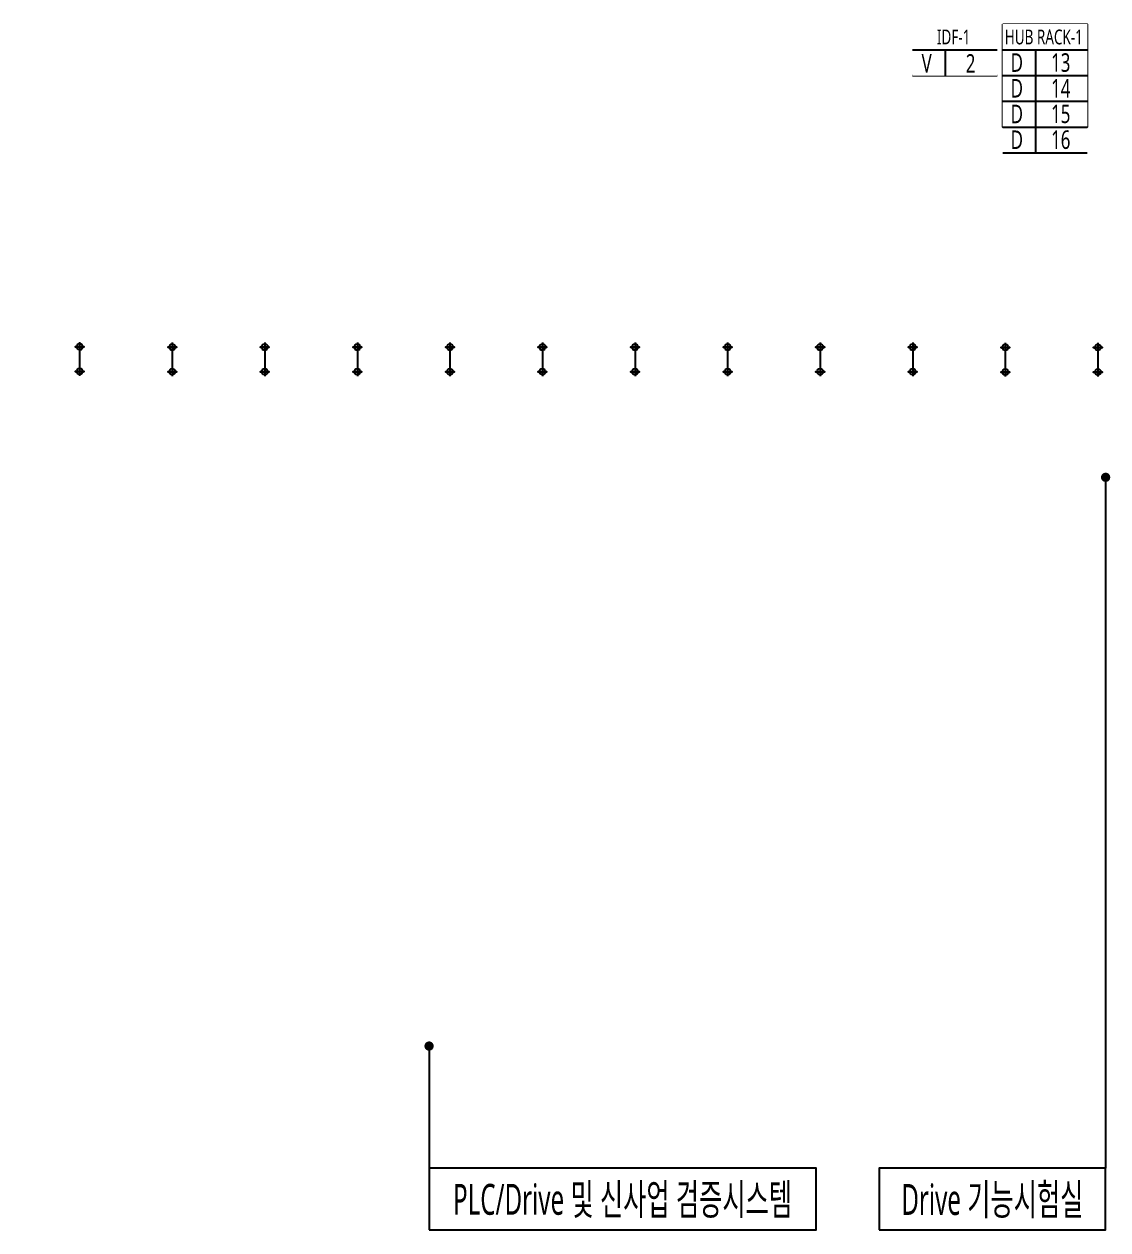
# Model space of a CAD drawing. Header units: millimetres. Extents: x -168200 to 336400, y -118800 to 0.
# Drawn here: x 73600 to 91163, y -78427 to -58894 of the extents above; entities that cross this region are included whole.
import ezdxf
from ezdxf.enums import TextEntityAlignment as Align

# ---------------------------------------------------------------- set-up
doc = ezdxf.new("R2010")
doc.units = ezdxf.units.MM
doc.header["$LTSCALE"] = 2000
doc.linetypes.add('E6', pattern=[10, 6, -1, 0.5, -1, 0.5, -1])
for name, color, linetype in [('3-통신선번장', 40, 'E6'), ('3-통신선번장(D)', 240, 'Continuous'), ('elec-box', 6, 'Continuous'), ('TRAY', 3, 'Continuous'), ('TRAY1', 3, 'Continuous')]:
    doc.layers.add(name, color=color, linetype=linetype)
doc.styles.add('$0$스타일1', font='malgun.ttf')
doc.styles.add('ELEC', font='malgun.ttf')
doc.styles.add('GHS', font='malgun.ttf')
doc.dimstyles.new('DIM-QD 1', dxfattribs={"dimtxt": 3, "dimasz": 1.5, "dimexe": 1, "dimexo": 0, "dimgap": 1, "dimtad": 1, "dimdec": 3, "dimdsep": 46, "dimlunit": 6, "dimtxsty": '$0$스타일1', "dimblk1": 'ARCHTICK', "dimblk2": 'ARCHTICK', "dimsah": 1, "dimcen": 0, "dimclrd": 256, "dimclre": 256, "dimclrt": 3, "dimazin": 2, "dimtfac": 1, "dimtdec": 3, "dimtix": 1, "dimtmove": 2, "dimatfit": 3, "dimldrblk": 'ARCHTICK', "dimfxl": 1, "dimtolj": 1, "dimtzin": 0, "dimarcsym": 0})

# ---------------------------------------------------------------- blocks, each defined once
blk = doc.blocks.new('_ARCHTICK')
at = {"color": 0, "linetype": 'ByBlock', "const_width": 0.15}
blk.add_lwpolyline([(-0.5, -0.5), (0.5, 0.5)], dxfattribs=at)
blk = doc.blocks.new('A$C8fc500bb')
at = {"linetype": 'Continuous'}
blk.add_wipeout([(-2282, 695), (-2282, -695), (0, -695), (0, 695)], dxfattribs=at).dxf.layer = '3-통신선번장'
at = {"layer": '3-통신선번장', "linetype": 'Continuous'}
for points in [[(-2282, 0), (0, 0)], [(-1399, 0), (-1399, -695)]]:
    blk.add_lwpolyline(points, dxfattribs=at)
at = {"layer": '3-통신선번장', "linetype": 'Continuous', "style": 'ELEC', "width": 0.7}
blk.add_text('IDF-1', height=400, dxfattribs=at).set_placement((-1171, 348), align=Align.MIDDLE)
blk = doc.blocks.new('A$Ccb8ce206')
at = {"layer": '3-통신선번장', "linetype": 'Continuous'}
blk.add_lwpolyline([(-2282, 695), (0, 695), (0, -2084), (-2282, -2084)], close=True, dxfattribs=at)
at = {"linetype": 'Continuous'}
blk.add_wipeout([(-2282, 695), (-2282, -2779), (0, -2779), (0, 695)], dxfattribs=at).dxf.layer = '3-통신선번장'
at = {"layer": '3-통신선번장', "linetype": 'Continuous'}
for points in [[(-2282, 0), (0, 0)], [(-1399, 0), (-1399, -2779)], [(-2282, -695), (0, -695)], [(-2282, -1389), (0, -1389)], [(-2282, -2084), (0, -2084)], [(-2282, -2084), (0, -2084)], [(-2282, -2779), (0, -2779)], [(-2282, -2779), (0, -2779)]]:
    blk.add_lwpolyline(points, dxfattribs=at)
at = {"layer": '3-통신선번장', "linetype": 'Continuous', "style": 'ELEC', "width": 0.7}
blk.add_text('HUB RACK-1', height=400, dxfattribs=at).set_placement((-1171, 348), align=Align.MIDDLE)

msp = doc.modelspace()

# ---------------------------------------------------------------- linework, layer by layer
at = {"layer": '3-통신선번장', "linetype": 'Continuous'}
msp.add_lwpolyline([(87996.8, -59727.7), (89366, -59727.7)], dxfattribs=at)

# ---------------------------------------------------------------- leaders
at = {"layer": 'elec-box'}
for points in [[(91126, -66236.1), (91126, -77394.6), (91126, -77427.1)], [(80162.9, -75449.2), (80162.9, -77394.6), (80162.9, -77427.1)]]:
    msp.add_leader(points, dimstyle='DIM-QD 1', override={"dimscale": 100, "dimasz": 1.5, "dimtad": 0, "dimclrd": 6, "dimldrblk": 'DOT'}, dxfattribs=at)

# ---------------------------------------------------------------- wipeouts: each hides what was drawn before it
for points in [[(73600.2, -61171.3), (73600.2, -61471.3), (73692.9, -61486), (73776.6, -61528.6), (73842.9, -61594.9), (73885.5, -61678.6), (73900.2, -61771.3), (74200.2, -61771.3), (74170.8, -61585.9), (74085.6, -61418.6), (73952.9, -61285.9), (73785.6, -61200.6)], [(74500.2, -64475.1), (99025, -64475.1), (99025, -64175.1), (74500.2, -64175.1)]]:
    msp.add_wipeout(points).dxf.layer = 'TRAY'

# ---------------------------------------------------------------- next in the draw order: linework, layer by layer
at = {"layer": 'TRAY1', "color": 6}
for points in [[(76000.2, -64051.6), (76000.2, -64075.1), (76018.2, -64078.5), (76035.2, -64089.4), (76047.2, -64107.9), (76050.2, -64125.1), (76073.4, -64125.1), (76050.2, -64125.1), (76046.5, -64144), (76034.7, -64161.4), (76018, -64171.9), (76000.2, -64175.1), (75979.9, -64170.8), (75965, -64160.6), (75954.6, -64145.7), (75950.2, -64125.1), (75927, -64125.1), (75950.2, -64125.1), (75954.4, -64105.2), (75965.4, -64089.3), (75982.2, -64078.5), (76000.2, -64075.1), (76000.2, -64125.1), (76050.2, -64125.1), (75950.2, -64125.1), (76000.2, -64125.1), (76000.2, -64125.1), (76000.2, -64525.1), (75950.2, -64525.1), (76050.2, -64525.1), (76000.2, -64525.1), (76000.2, -64575.1), (75982.2, -64571.8), (75965.4, -64561), (75954.4, -64545.1), (75950.2, -64525.1), (75927, -64525.1), (75950.2, -64525.1), (75954.6, -64504.6), (75965, -64489.6), (75979.9, -64479.4), (76000.2, -64475.1), (76018, -64478.4), (76034.7, -64488.9), (76046.5, -64506.3), (76050.2, -64525.1), (76073.4, -64525.1), (76050.2, -64525.1), (76047.2, -64542.4), (76035.2, -64560.9), (76018.2, -64571.8), (76000.2, -64575.1), (76000.2, -64598.7)], [(77500.2, -64051.6), (77500.2, -64075.1), (77518.2, -64078.5), (77535.2, -64089.4), (77547.2, -64107.9), (77550.2, -64125.1), (77573.4, -64125.1), (77550.2, -64125.1), (77546.5, -64144), (77534.7, -64161.4), (77518, -64171.9), (77500.2, -64175.1), (77479.9, -64170.8), (77465, -64160.6), (77454.6, -64145.7), (77450.2, -64125.1), (77427, -64125.1), (77450.2, -64125.1), (77454.4, -64105.2), (77465.4, -64089.3), (77482.2, -64078.5), (77500.2, -64075.1), (77500.2, -64125.1), (77550.2, -64125.1), (77450.2, -64125.1), (77500.2, -64125.1), (77500.2, -64125.1), (77500.2, -64525.1), (77450.2, -64525.1), (77550.2, -64525.1), (77500.2, -64525.1), (77500.2, -64575.1), (77482.2, -64571.8), (77465.4, -64561), (77454.4, -64545.1), (77450.2, -64525.1), (77427, -64525.1), (77450.2, -64525.1), (77454.6, -64504.6), (77465, -64489.6), (77479.9, -64479.4), (77500.2, -64475.1), (77518, -64478.4), (77534.7, -64488.9), (77546.5, -64506.3), (77550.2, -64525.1), (77573.4, -64525.1), (77550.2, -64525.1), (77547.2, -64542.4), (77535.2, -64560.9), (77518.2, -64571.8), (77500.2, -64575.1), (77500.2, -64598.7)], [(79000.2, -64051.6), (79000.2, -64075.1), (79018.2, -64078.5), (79035.2, -64089.4), (79047.2, -64107.9), (79050.2, -64125.1), (79073.4, -64125.1), (79050.2, -64125.1), (79046.5, -64144), (79034.7, -64161.4), (79018, -64171.9), (79000.2, -64175.1), (78979.9, -64170.8), (78965, -64160.6), (78954.6, -64145.7), (78950.2, -64125.1), (78927, -64125.1), (78950.2, -64125.1), (78954.4, -64105.2), (78965.4, -64089.3), (78982.2, -64078.5), (79000.2, -64075.1), (79000.2, -64125.1), (79050.2, -64125.1), (78950.2, -64125.1), (79000.2, -64125.1), (79000.2, -64125.1), (79000.2, -64525.1), (78950.2, -64525.1), (79050.2, -64525.1), (79000.2, -64525.1), (79000.2, -64575.1), (78982.2, -64571.8), (78965.4, -64561), (78954.4, -64545.1), (78950.2, -64525.1), (78927, -64525.1), (78950.2, -64525.1), (78954.6, -64504.6), (78965, -64489.6), (78979.9, -64479.4), (79000.2, -64475.1), (79018, -64478.4), (79034.7, -64488.9), (79046.5, -64506.3), (79050.2, -64525.1), (79073.4, -64525.1), (79050.2, -64525.1), (79047.2, -64542.4), (79035.2, -64560.9), (79018.2, -64571.8), (79000.2, -64575.1), (79000.2, -64598.7)], [(80500.2, -64051.6), (80500.2, -64075.1), (80518.2, -64078.5), (80535.2, -64089.4), (80547.2, -64107.9), (80550.2, -64125.1), (80573.4, -64125.1), (80550.2, -64125.1), (80546.5, -64144), (80534.7, -64161.4), (80518, -64171.9), (80500.2, -64175.1), (80479.9, -64170.8), (80465, -64160.6), (80454.6, -64145.7), (80450.2, -64125.1), (80427, -64125.1), (80450.2, -64125.1), (80454.4, -64105.2), (80465.4, -64089.3), (80482.2, -64078.5), (80500.2, -64075.1), (80500.2, -64125.1), (80550.2, -64125.1), (80450.2, -64125.1), (80500.2, -64125.1), (80500.2, -64125.1), (80500.2, -64525.1), (80450.2, -64525.1), (80550.2, -64525.1), (80500.2, -64525.1), (80500.2, -64575.1), (80482.2, -64571.8), (80465.4, -64561), (80454.4, -64545.1), (80450.2, -64525.1), (80427, -64525.1), (80450.2, -64525.1), (80454.6, -64504.6), (80465, -64489.6), (80479.9, -64479.4), (80500.2, -64475.1), (80518, -64478.4), (80534.7, -64488.9), (80546.5, -64506.3), (80550.2, -64525.1), (80573.4, -64525.1), (80550.2, -64525.1), (80547.2, -64542.4), (80535.2, -64560.9), (80518.2, -64571.8), (80500.2, -64575.1), (80500.2, -64598.7)], [(82000.2, -64051.6), (82000.2, -64075.1), (82018.2, -64078.5), (82035.2, -64089.4), (82047.2, -64107.9), (82050.2, -64125.1), (82073.4, -64125.1), (82050.2, -64125.1), (82046.5, -64144), (82034.7, -64161.4), (82018, -64171.9), (82000.2, -64175.1), (81979.9, -64170.8), (81965, -64160.6), (81954.6, -64145.7), (81950.2, -64125.1), (81927, -64125.1), (81950.2, -64125.1), (81954.4, -64105.2), (81965.4, -64089.3), (81982.2, -64078.5), (82000.2, -64075.1), (82000.2, -64125.1), (82050.2, -64125.1), (81950.2, -64125.1), (82000.2, -64125.1), (82000.2, -64125.1), (82000.2, -64525.1), (81950.2, -64525.1), (82050.2, -64525.1), (82000.2, -64525.1), (82000.2, -64575.1), (81982.2, -64571.8), (81965.4, -64561), (81954.4, -64545.1), (81950.2, -64525.1), (81927, -64525.1), (81950.2, -64525.1), (81954.6, -64504.6), (81965, -64489.6), (81979.9, -64479.4), (82000.2, -64475.1), (82018, -64478.4), (82034.7, -64488.9), (82046.5, -64506.3), (82050.2, -64525.1), (82073.4, -64525.1), (82050.2, -64525.1), (82047.2, -64542.4), (82035.2, -64560.9), (82018.2, -64571.8), (82000.2, -64575.1), (82000.2, -64598.7)], [(83500.2, -64051.6), (83500.2, -64075.1), (83518.2, -64078.5), (83535.2, -64089.4), (83547.2, -64107.9), (83550.2, -64125.1), (83573.4, -64125.1), (83550.2, -64125.1), (83546.5, -64144), (83534.7, -64161.4), (83518, -64171.9), (83500.2, -64175.1), (83479.9, -64170.8), (83465, -64160.6), (83454.6, -64145.7), (83450.2, -64125.1), (83427, -64125.1), (83450.2, -64125.1), (83454.4, -64105.2), (83465.4, -64089.3), (83482.2, -64078.5), (83500.2, -64075.1), (83500.2, -64125.1), (83550.2, -64125.1), (83450.2, -64125.1), (83500.2, -64125.1), (83500.2, -64125.1), (83500.2, -64525.1), (83450.2, -64525.1), (83550.2, -64525.1), (83500.2, -64525.1), (83500.2, -64575.1), (83482.2, -64571.8), (83465.4, -64561), (83454.4, -64545.1), (83450.2, -64525.1), (83427, -64525.1), (83450.2, -64525.1), (83454.6, -64504.6), (83465, -64489.6), (83479.9, -64479.4), (83500.2, -64475.1), (83518, -64478.4), (83534.7, -64488.9), (83546.5, -64506.3), (83550.2, -64525.1), (83573.4, -64525.1), (83550.2, -64525.1), (83547.2, -64542.4), (83535.2, -64560.9), (83518.2, -64571.8), (83500.2, -64575.1), (83500.2, -64598.7)], [(85000.2, -64051.6), (85000.2, -64075.1), (85018.2, -64078.5), (85035.2, -64089.4), (85047.2, -64107.9), (85050.2, -64125.1), (85073.4, -64125.1), (85050.2, -64125.1), (85046.5, -64144), (85034.7, -64161.4), (85018, -64171.9), (85000.2, -64175.1), (84979.9, -64170.8), (84965, -64160.6), (84954.6, -64145.7), (84950.2, -64125.1), (84927, -64125.1), (84950.2, -64125.1), (84954.4, -64105.2), (84965.4, -64089.3), (84982.2, -64078.5), (85000.2, -64075.1), (85000.2, -64125.1), (85050.2, -64125.1), (84950.2, -64125.1), (85000.2, -64125.1), (85000.2, -64125.1), (85000.2, -64525.1), (84950.2, -64525.1), (85050.2, -64525.1), (85000.2, -64525.1), (85000.2, -64575.1), (84982.2, -64571.8), (84965.4, -64561), (84954.4, -64545.1), (84950.2, -64525.1), (84927, -64525.1), (84950.2, -64525.1), (84954.6, -64504.6), (84965, -64489.6), (84979.9, -64479.4), (85000.2, -64475.1), (85018, -64478.4), (85034.7, -64488.9), (85046.5, -64506.3), (85050.2, -64525.1), (85073.4, -64525.1), (85050.2, -64525.1), (85047.2, -64542.4), (85035.2, -64560.9), (85018.2, -64571.8), (85000.2, -64575.1), (85000.2, -64598.7)], [(86500.2, -64051.6), (86500.2, -64075.1), (86518.2, -64078.5), (86535.2, -64089.4), (86547.2, -64107.9), (86550.2, -64125.1), (86573.4, -64125.1), (86550.2, -64125.1), (86546.5, -64144), (86534.7, -64161.4), (86518, -64171.9), (86500.2, -64175.1), (86479.9, -64170.8), (86465, -64160.6), (86454.6, -64145.7), (86450.2, -64125.1), (86427, -64125.1), (86450.2, -64125.1), (86454.4, -64105.2), (86465.4, -64089.3), (86482.2, -64078.5), (86500.2, -64075.1), (86500.2, -64125.1), (86550.2, -64125.1), (86450.2, -64125.1), (86500.2, -64125.1), (86500.2, -64125.1), (86500.2, -64525.1), (86450.2, -64525.1), (86550.2, -64525.1), (86500.2, -64525.1), (86500.2, -64575.1), (86482.2, -64571.8), (86465.4, -64561), (86454.4, -64545.1), (86450.2, -64525.1), (86427, -64525.1), (86450.2, -64525.1), (86454.6, -64504.6), (86465, -64489.6), (86479.9, -64479.4), (86500.2, -64475.1), (86518, -64478.4), (86534.7, -64488.9), (86546.5, -64506.3), (86550.2, -64525.1), (86573.4, -64525.1), (86550.2, -64525.1), (86547.2, -64542.4), (86535.2, -64560.9), (86518.2, -64571.8), (86500.2, -64575.1), (86500.2, -64598.7)], [(88000.2, -64051.6), (88000.2, -64075.1), (88018.2, -64078.5), (88035.2, -64089.4), (88047.2, -64107.9), (88050.2, -64125.1), (88073.4, -64125.1), (88050.2, -64125.1), (88046.5, -64144), (88034.7, -64161.4), (88018, -64171.9), (88000.2, -64175.1), (87979.9, -64170.8), (87965, -64160.6), (87954.6, -64145.7), (87950.2, -64125.1), (87927, -64125.1), (87950.2, -64125.1), (87954.4, -64105.2), (87965.4, -64089.3), (87982.2, -64078.5), (88000.2, -64075.1), (88000.2, -64125.1), (88050.2, -64125.1), (87950.2, -64125.1), (88000.2, -64125.1), (88000.2, -64125.1), (88000.2, -64525.1), (87950.2, -64525.1), (88050.2, -64525.1), (88000.2, -64525.1), (88000.2, -64575.1), (87982.2, -64571.8), (87965.4, -64561), (87954.4, -64545.1), (87950.2, -64525.1), (87927, -64525.1), (87950.2, -64525.1), (87954.6, -64504.6), (87965, -64489.6), (87979.9, -64479.4), (88000.2, -64475.1), (88018, -64478.4), (88034.7, -64488.9), (88046.5, -64506.3), (88050.2, -64525.1), (88073.4, -64525.1), (88050.2, -64525.1), (88047.2, -64542.4), (88035.2, -64560.9), (88018.2, -64571.8), (88000.2, -64575.1), (88000.2, -64598.7)], [(89500.2, -64056.9), (89500.2, -64080.4), (89518.2, -64083.7), (89535.2, -64094.7), (89547.2, -64113.2), (89550.2, -64130.4), (89573.4, -64130.4), (89550.2, -64130.4), (89546.5, -64149.3), (89534.7, -64166.6), (89518, -64177.1), (89500.2, -64180.4), (89479.9, -64176.1), (89465, -64165.9), (89454.6, -64151), (89450.2, -64130.4), (89427, -64130.4), (89450.2, -64130.4), (89454.4, -64110.5), (89465.4, -64094.6), (89482.2, -64083.8), (89500.2, -64080.4), (89500.2, -64130.4), (89550.2, -64130.4), (89450.2, -64130.4), (89500.2, -64130.4), (89500.2, -64130.4), (89500.2, -64530.4), (89450.2, -64530.4), (89550.2, -64530.4), (89500.2, -64530.4), (89500.2, -64580.4), (89482.2, -64577.1), (89465.4, -64566.3), (89454.4, -64550.4), (89450.2, -64530.4), (89427, -64530.4), (89450.2, -64530.4), (89454.6, -64509.9), (89465, -64494.9), (89479.9, -64484.7), (89500.2, -64480.4), (89518, -64483.7), (89534.7, -64494.2), (89546.5, -64511.6), (89550.2, -64530.4), (89573.4, -64530.4), (89550.2, -64530.4), (89547.2, -64547.6), (89535.2, -64566.2), (89518.2, -64577.1), (89500.2, -64580.4), (89500.2, -64603.9)], [(91000.2, -64056.9), (91000.2, -64080.4), (91018.2, -64083.7), (91035.2, -64094.7), (91047.2, -64113.2), (91050.2, -64130.4), (91073.4, -64130.4), (91050.2, -64130.4), (91046.5, -64149.3), (91034.7, -64166.6), (91018, -64177.1), (91000.2, -64180.4), (90979.9, -64176.1), (90965, -64165.9), (90954.6, -64151), (90950.2, -64130.4), (90927, -64130.4), (90950.2, -64130.4), (90954.4, -64110.5), (90965.4, -64094.6), (90982.2, -64083.8), (91000.2, -64080.4), (91000.2, -64130.4), (91050.2, -64130.4), (90950.2, -64130.4), (91000.2, -64130.4), (91000.2, -64130.4), (91000.2, -64530.4), (90950.2, -64530.4), (91050.2, -64530.4), (91000.2, -64530.4), (91000.2, -64580.4), (90982.2, -64577.1), (90965.4, -64566.3), (90954.4, -64550.4), (90950.2, -64530.4), (90927, -64530.4), (90950.2, -64530.4), (90954.6, -64509.9), (90965, -64494.9), (90979.9, -64484.7), (91000.2, -64480.4), (91018, -64483.7), (91034.7, -64494.2), (91046.5, -64511.6), (91050.2, -64530.4), (91073.4, -64530.4), (91050.2, -64530.4), (91047.2, -64547.6), (91035.2, -64566.2), (91018.2, -64577.1), (91000.2, -64580.4), (91000.2, -64603.9)]]:
    msp.add_lwpolyline(points, dxfattribs=at)

# ---------------------------------------------------------------- next in the draw order: block references
at = {"layer": '3-통신선번장', "xscale": 0.6, "yscale": 0.6, "zscale": 0.6}
msp.add_blockref('A$C8fc500bb', (89366, -59310.9), dxfattribs=at)

# ---------------------------------------------------------------- next in the draw order: wipeouts: each hides what was drawn before it
at = {"color": 6}
for points in [[(80162.9, -77427.1), (86433.1, -77427.1), (86433.1, -78427.1), (80162.9, -78427.1)], [(87455.8, -77427.1), (91126, -77427.1), (91126, -78427.1), (87455.8, -78427.1)]]:
    msp.add_wipeout(points, dxfattribs=at).dxf.layer = 'elec-box'
msp.add_wipeout([(74500.2, -64475.1), (74500.2, -64175.1), (74407.5, -64160.5), (74323.9, -64117.8), (74257.5, -64051.5), (74214.9, -63967.8), (74200.2, -63875.1), (73900.2, -63875.1), (73929.6, -64060.5), (74014.8, -64227.8), (74147.5, -64360.5), (74314.8, -64445.8)]).dxf.layer = 'TRAY'

# ---------------------------------------------------------------- next in the draw order: linework, layer by layer
at = {"layer": 'elec-box', "color": 6}
for points in [[(80162.9, -78427.1), (86433.1, -78427.1), (86433.1, -77427.1), (80162.9, -77427.1)], [(87455.8, -78427.1), (91126, -78427.1), (91126, -77427.1), (87455.8, -77427.1)]]:
    msp.add_lwpolyline(points, close=True, dxfattribs=at)
at = {"layer": 'TRAY1', "color": 6}
msp.add_lwpolyline([(74500.2, -64046.3), (74500.2, -64069.9), (74518.2, -64073.2), (74535.2, -64084.1), (74547.2, -64102.6), (74550.2, -64119.9), (74573.4, -64119.9), (74550.2, -64119.9), (74546.5, -64138.7), (74534.7, -64156.1), (74518, -64166.6), (74500.2, -64169.9), (74479.9, -64165.6), (74465, -64155.4), (74454.6, -64140.4), (74450.2, -64119.9), (74427, -64119.9), (74450.2, -64119.9), (74454.4, -64099.9), (74465.4, -64084), (74482.2, -64073.2), (74500.2, -64069.9), (74500.2, -64119.9), (74550.2, -64119.9), (74450.2, -64119.9), (74500.2, -64119.9), (74500.2, -64119.9), (74500.2, -64519.9), (74450.2, -64519.9), (74550.2, -64519.9), (74500.2, -64519.9), (74500.2, -64569.9), (74482.2, -64566.5), (74465.4, -64555.7), (74454.4, -64539.8), (74450.2, -64519.9), (74427, -64519.9), (74450.2, -64519.9), (74454.6, -64499.3), (74465, -64484.4), (74479.9, -64474.2), (74500.2, -64469.9), (74518, -64473.1), (74534.7, -64483.6), (74546.5, -64501), (74550.2, -64519.9), (74573.4, -64519.9), (74550.2, -64519.9), (74547.2, -64537.1), (74535.2, -64555.6), (74518.2, -64566.5), (74500.2, -64569.9), (74500.2, -64593.4)], dxfattribs=at)

# ---------------------------------------------------------------- next in the draw order: block references
at = {"layer": '3-통신선번장', "xscale": 0.6, "yscale": 0.6, "zscale": 0.6}
msp.add_blockref('A$Ccb8ce206', (90827.2, -59310.9), dxfattribs=at)

# ---------------------------------------------------------------- next in the draw order: texts
at = {"layer": '3-통신선번장(D)', "linetype": 'Continuous', "style": 'ELEC', "width": 0.7}
for s, p in [('V', (88226, -59529.6)), ('2', (88937.7, -59528.3))]:
    msp.add_text(s, height=300, dxfattribs=at).set_placement(p, align=Align.MIDDLE)
at = {"layer": 'elec-box', "color": 3, "style": 'GHS', "width": 0.6}
for s, p in [('PLC/Drive 및 신사업 검증시스템', (83298, -77927.1)), ('Drive 기능시험실', (89290.9, -77927.1))]:
    msp.add_text(s, height=500, dxfattribs=at).set_placement(p, align=Align.MIDDLE)

# ---------------------------------------------------------------- next in the draw order: wipeouts: each hides what was drawn before it
msp.add_wipeout([(73900.2, -61771.3), (73900.2, -63875.1), (74200.2, -63875.1), (74200.2, -61771.3)]).dxf.layer = 'TRAY'

# ---------------------------------------------------------------- next in the draw order: texts
at = {"layer": '3-통신선번장(D)', "linetype": 'Continuous', "style": 'ELEC', "width": 0.7}
for s, p in [('D', (89687.2, -59517.9)), ('13', (90398.9, -59516.5)), ('D', (89687.2, -59934.2)), ('14', (90398.9, -59932.8)), ('D', (89687.2, -60350.4)), ('15', (90398.9, -60349.1)), ('D', (89687.2, -60767.3)), ('16', (90398.9, -60765.9))]:
    msp.add_text(s, height=300, dxfattribs=at).set_placement(p, align=Align.MIDDLE)

doc.saveas('drawing.dxf')
